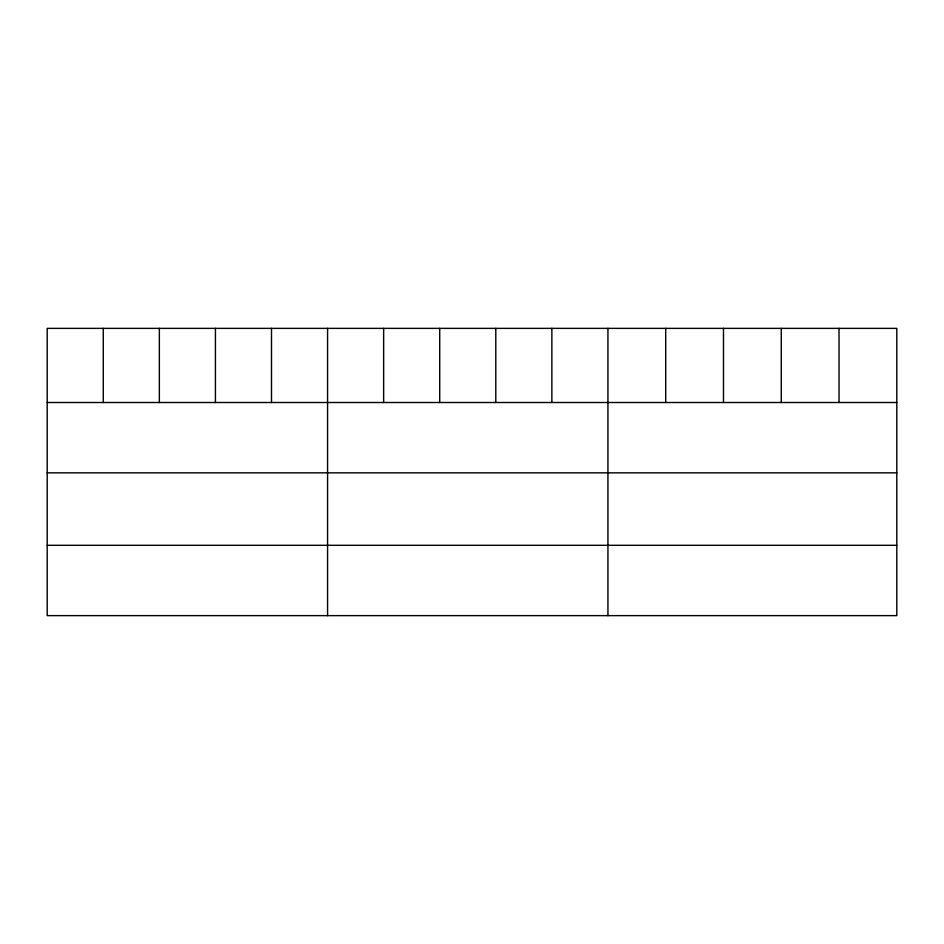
<?xml version="1.0" encoding="UTF-8"?>
<svg xmlns="http://www.w3.org/2000/svg" width="944" height="944" viewBox="0 0 944 944"><rect width="100%" height="100%" fill="white"/><g stroke="black" fill="none" stroke-linecap="round" stroke-linejoin="round"><path stroke-width="1.42" d="M896.8 402.51L896.8 615.63L47.2 615.63L47.2 328.37L896.8 328.37L896.8 402.51L47.2 402.51M47.2 472.838L896.8 472.838M47.2 545.302L896.8 545.302M839.027 328.37L839.027 402.51M781.254 328.37L781.254 402.51M723.482 328.37L723.482 402.51M665.709 328.37L665.709 402.51M607.936 328.37L607.936 615.63M551.862 328.37L551.862 402.51M495.789 328.37L495.789 402.51M439.715 328.37L439.715 402.51M383.642 328.37L383.642 402.51M327.568 328.37L327.568 615.63M271.494 328.37L271.494 402.51M215.421 328.37L215.421 402.51M159.347 328.37L159.347 402.51M103.274 328.37L103.274 402.51"/></g></svg>
